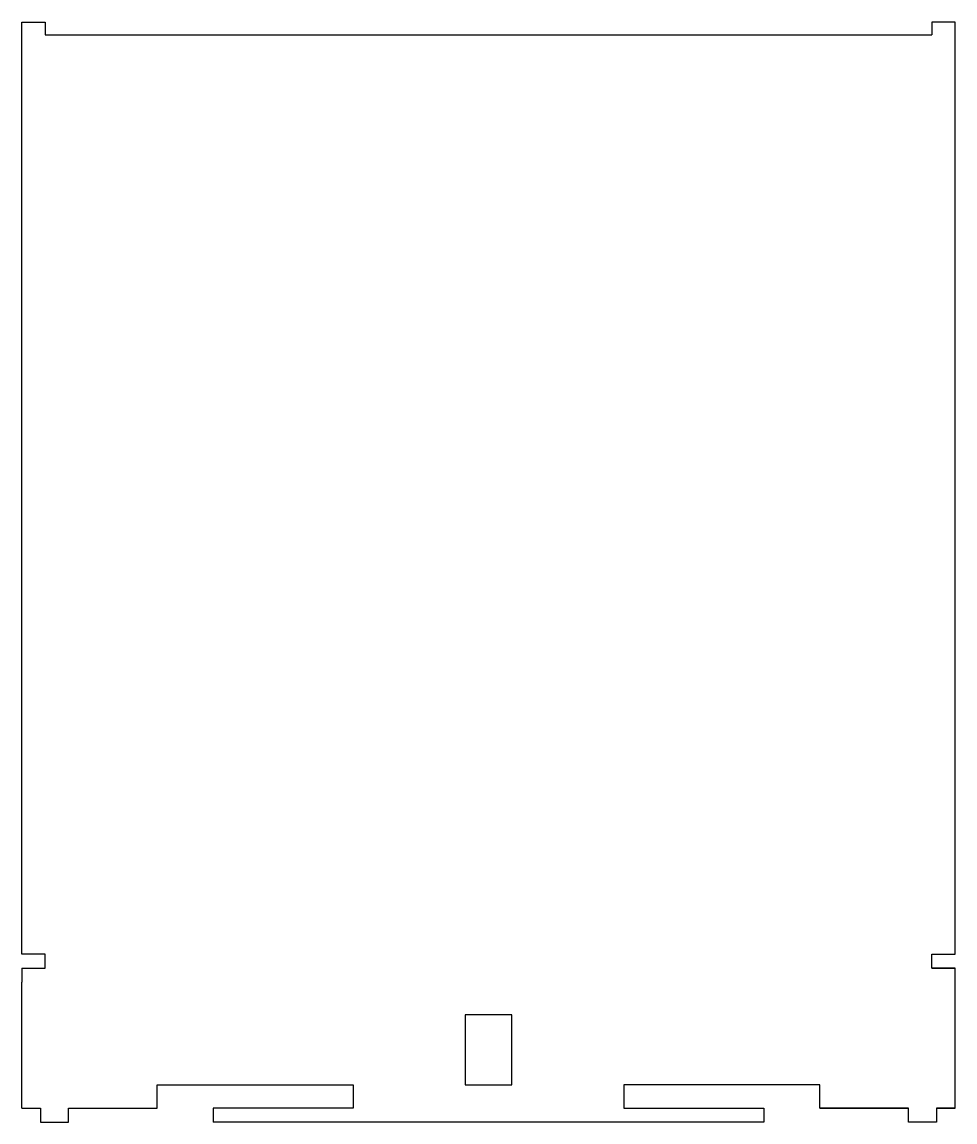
# Model space of a CAD drawing. Header units: millimetres. Extents: x 0 to 200, y -3 to 233.
import ezdxf

# ---------------------------------------------------------------- set-up
doc = ezdxf.new("R2010")
doc.units = ezdxf.units.MM

msp = doc.modelspace()

# ---------------------------------------------------------------- linework, layer by layer
at = {"color": 7, "linetype": 'Continuous'}
for p, q in [((0, 230), (0, 232.75)), ((0, 232.75), (5, 232.75)), ((5, 232.75), (5, 230)), ((200, 232.75), (195, 232.75)), ((195, 232.75), (195, 230)), ((200, 230), (200, 232.75)), ((0, 33), (0, 230)), ((5, 230), (195, 230)), ((200, 33), (200, 230)), ((200, 33), (200, 230)), ((5, 33), (0, 33)), ((5, 30), (5, 33)), ((195, 30), (195, 33)), ((195, 33), (200, 33)), ((0, 30), (5, 30)), ((0, 30), (5, 30)), ((0, 30), (0, 27)), ((200, 30), (195, 30)), ((195, 30), (200, 30)), ((200, 27), (200, 30)), ((0, 0), (0, 27)), ((200, 0), (200, 27)), ((105, 20), (95, 20)), ((95, 20), (95, 5)), ((105, 5), (105, 20)), ((29, 0), (29, 5)), ((29, 5), (71, 5)), ((71, 5), (71, 0)), ((95, 5), (100, 5)), ((100, 5), (105, 5)), ((171, 5), (129, 5)), ((129, 5), (129, 0)), ((171, 0), (171, 5)), ((0, 0), (4, 0)), ((0, 0), (4, 0)), ((0, 0), (4, 0)), ((0, 0), (4, 0)), ((4, 0), (4, -3)), ((10, -3), (10, 0)), ((10, 0), (29, 0)), ((10, 0), (29, 0)), ((10, 0), (29, 0)), ((41, 0), (41, -3)), ((71, 0), (41, 0)), ((129, 0), (159, 0)), ((159, 0), (159, -3)), ((171, 0), (190, 0)), ((190, 0), (171, 0)), ((190, 0), (171, 0)), ((190, -3), (190, 0)), ((200, 0), (196, 0)), ((196, 0), (196, -3)), ((200, 0), (196, 0)), ((200, 0), (196, 0)), ((196, 0), (200, 0)), ((4, -3), (10, -3)), ((159, -3), (41, -3)), ((196, -3), (190, -3))]:
    msp.add_line(p, q, dxfattribs=at)

doc.saveas('drawing.dxf')
